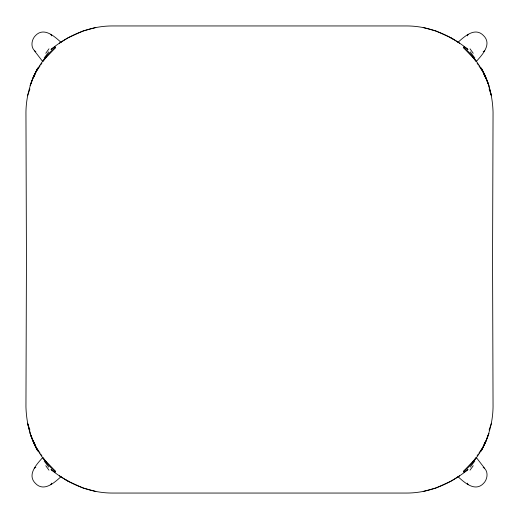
<?xml version="1.0" encoding="UTF-8"?>
<svg xmlns="http://www.w3.org/2000/svg" width="519" height="519" viewBox="0 0 519 519"><rect width="100%" height="100%" fill="white"/><g stroke="black" fill="none" stroke-linecap="round" stroke-linejoin="round"><path stroke-width="0.78" d="M42.324 61.625L55.475 47.534C36.635 63.331 26.261 87.789 25.95 112.182L26.443 259.5L25.95 406.818C26.391 422.258 30.083 437.556 37.77 451.024L33.67 442.843L30.115 433.456C35.311 447.949 43.518 461.56 55.475 471.466L42.324 457.375M476.676 457.375L463.525 471.466C482.365 455.669 492.739 431.211 493.05 406.818L492.557 259.5L493.05 112.182C492.609 96.742 488.917 81.444 481.23 67.976L485.33 76.157L488.885 85.544C483.689 71.051 475.482 57.44 463.525 47.534L476.676 61.625M27.52 95.794L29.907 88.963M34.15 76.825L35.74 72.277L40.119 65.79M484.85 442.175L483.26 446.723L478.881 453.21M489.093 430.037L491.48 423.206M42.396 457.894C36.453 464.499 26.767 474.95 35.519 483.461C44.024 492.252 54.489 482.56 61.106 476.598M476.604 61.106C482.547 54.501 492.233 44.05 483.481 35.539C474.976 26.748 464.511 36.44 457.894 42.402M50.894 484.474L51.738 483.15M467.262 35.85L468.106 34.526M41.001 64.492L41.877 63.201M43.187 61.255L46.691 56.065L55.475 47.534M475.813 457.745L472.309 462.935L463.525 471.466M477.123 455.799L477.999 454.508M48.773 51.881L44.121 58.07M470.227 467.119L474.879 460.93M45.776 53.288L48.974 48.825M470.026 470.175L473.224 465.712M464.349 46.736L463.889 46.593L468.008 49.441C450.79 35.292 429.362 25.976 406.818 25.95L112.182 25.95C89.638 25.976 68.21 35.292 50.992 49.441L55.111 46.593L54.651 46.736M54.651 472.264L55.111 472.407L50.992 469.559C68.21 483.708 89.638 493.024 112.182 493.05L406.818 493.05C429.362 493.024 450.79 483.708 468.008 469.559L463.889 472.407L464.349 472.264M483.17 51.725L484.48 50.894M34.52 468.106L35.83 467.275M59.328 43.226L68.164 37.718L83.079 30.991L95.801 27.52M459.672 475.774L450.836 481.282L435.921 488.009L423.199 491.48M423.199 27.52L435.921 30.991L450.836 37.718L459.672 43.226M95.801 491.48L83.079 488.009L68.164 481.282L59.328 475.774M450.602 37.816L452.944 39.035M66.056 479.965L68.398 481.184M61.106 42.402C54.489 36.44 44.024 26.748 35.519 35.539C31.192 39.755 30.238 48.215 35.83 51.725M483.17 467.275C488.762 470.785 487.808 479.245 483.481 483.461C474.976 492.252 464.511 482.56 457.894 476.598M463.525 47.534L472.309 56.065L475.813 61.255M55.475 471.466L46.691 462.935L43.187 457.745M476.604 457.894L484.48 468.106M34.52 50.894L42.396 61.106M470.227 51.881L474.879 58.07M44.121 460.93L48.773 467.119M470.026 48.825L473.224 53.288M45.776 465.712L48.974 470.175M477.123 63.201L477.999 64.492M478.881 65.79L483.26 72.277L488.145 83.52L491.48 95.794L489.093 88.963M29.907 430.037L27.52 423.206L30.855 435.48L35.74 446.723L40.119 453.21M41.001 454.508L41.877 455.799M467.262 483.15L468.106 484.474M50.894 34.526L51.738 35.85M483.26 72.277L484.85 76.825M34.15 442.175L35.74 446.723M33.19 77.279L30.121 85.525L33.67 76.157L37.77 67.976L33.19 77.279M488.879 433.475L485.81 441.721L481.23 451.024L485.33 442.843L488.879 433.475"/></g></svg>
